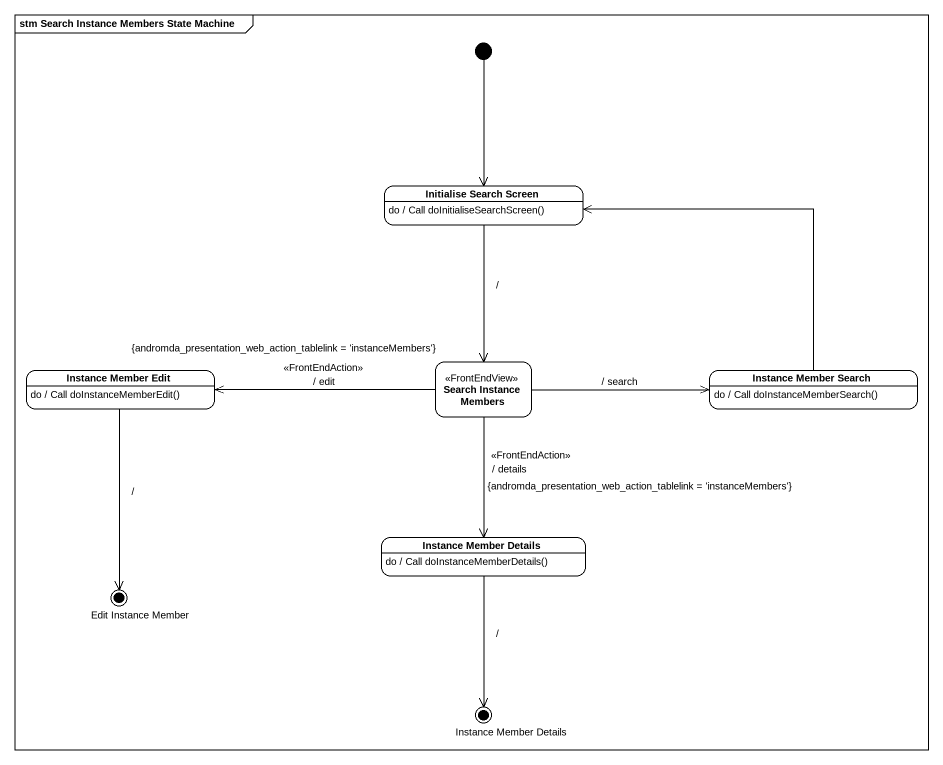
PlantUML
@startuml
mainframe stm Search Instance Members State Machine
hide empty description
state "Initialise Search Screen" as Initialise_Search_Screen
Initialise_Search_Screen : do / Call doInitialiseSearchScreen()
state "Instance Member Edit" as Instance_Member_Edit
Instance_Member_Edit : do / Call doInstanceMemberEdit()
state "Search Instance Members" as Search_Instance_Members <<FrontEndView>>
state "Instance Member Search" as Instance_Member_Search
Instance_Member_Search : do / Call doInstanceMemberSearch()
state "Instance Member Details" as Instance_Member_Details
Instance_Member_Details : do / Call doInstanceMemberDetails()
state "Edit Instance Member" as Edit_Instance_Member <<end>>
state "Instance Member Details" as Instance_Member_Details_2 <<end>>
[*] --> Initialise_Search_Screen
Initialise_Search_Screen --> Search_Instance_Members : /
Instance_Member_Edit --> Edit_Instance_Member : /
Search_Instance_Members -left-> Instance_Member_Edit : {andromda_presentation_web_action_tablelink = 'instanceMembers'}\n<<FrontEndAction>>\n/ edit
Search_Instance_Members -right-> Instance_Member_Search : / search
Search_Instance_Members --> Instance_Member_Details : <<FrontEndAction>>\n/ details\n{andromda_presentation_web_action_tablelink = 'instanceMembers'}
Instance_Member_Search -left-> Initialise_Search_Screen
Instance_Member_Details --> Instance_Member_Details_2 : /
@enduml
